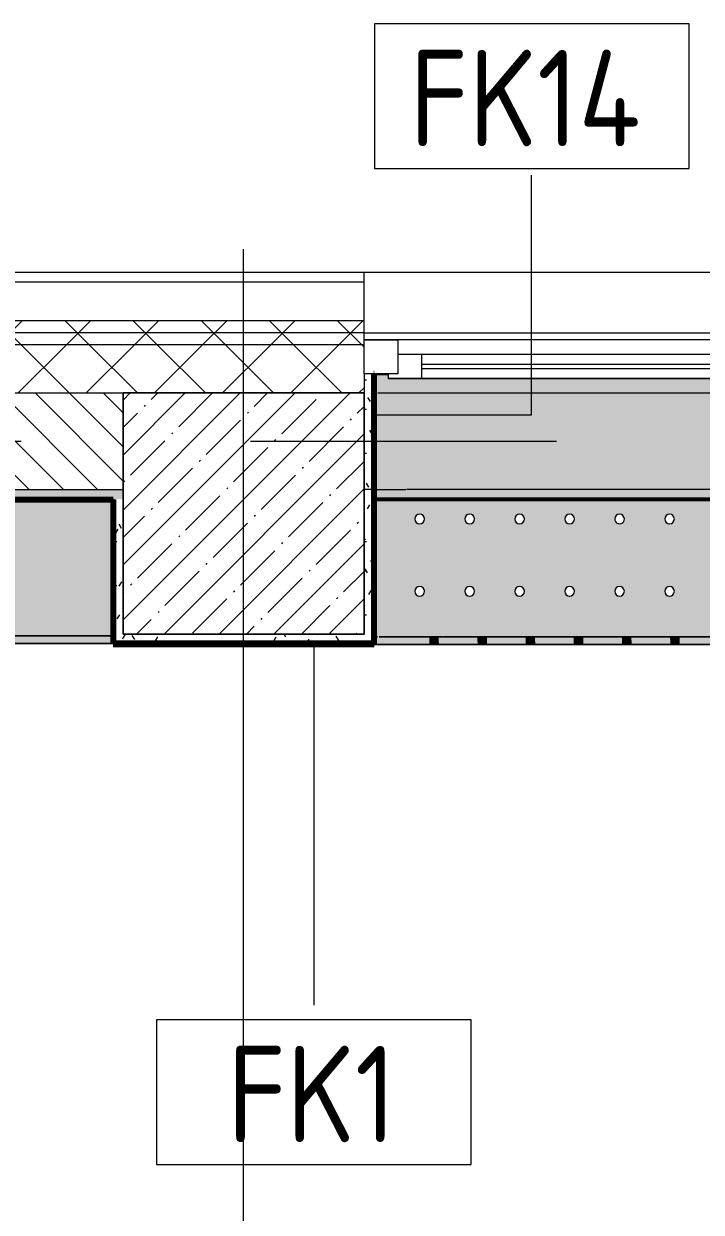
# Model space of a CAD drawing. Header units: millimetres. Extents: x 35524 to 235479, y -8553 to 29000.
# Drawn here: x 70104 to 71510, y 25400 to 27866 of the extents above; entities that cross this region are included whole.
import ezdxf

# ---------------------------------------------------------------- set-up
doc = ezdxf.new("R2010")
doc.units = ezdxf.units.MM
doc.linetypes.add('Осевая', pattern=[3175, 635, -476.25, 1587.5, -476.25])
for name, color, linetype, lineweight in [('A-GLAZ', 7, 'Continuous', 9), ('A-GLAZ-1', 7, 'Continuous', 13), ('A-WALL', 7, 'Continuous', 9), ('A-WALL-IDEN', 7, 'Continuous', 9), ('I-WALL', 7, 'Continuous', 9), ('S-COLS', 7, 'Continuous', 9), ('Оси', 7, 'Continuous', 9), ('Оси-2', 7, 'Осевая', 9)]:
    doc.layers.add(name, color=color, linetype=linetype, lineweight=lineweight)
for name, color, linetype, lineweight, true_color in [('A-WALL-1', 7, 'Continuous', 9, 0xc0c0c0), ('A-WALL-3', 7, 'Continuous', 9, 0xff80c0), ('I-WALL-12', 7, 'Continuous', 53, 0xeaa7bf), ('I-WALL-18', 7, 'Continuous', 80, 0xffd2ff), ('I-WALL-4', 7, 'Continuous', 9, 0xc0c0c0), ('I-WALL-5', 7, 'Continuous', 9, 0xcbc7bf), ('I-WALL-8', 7, 'Continuous', 80, 0xff80c0), ('S-WALL-ANLY', 7, 'Continuous', 13, 0x008040), ('S-WALL-ANLY-1', 7, 'Continuous', 5, 0x008040), ('Знаки-1', 7, 'Continuous', 9, 0xd4ccbd), ('Знаки-3', 9, 'Continuous', 9, 0x808080), ('Знаки-4', 7, 'Continuous', 9, 0xaba79f), ('Знаки-5', 7, 'Continuous', 9, 0xc1bbaf), ('Знаки-6', 7, 'Continuous', 9, 0xd5cdbe), ('Знаки-7', 7, 'Continuous', 9, 0xd1cabb), ('Знаки-8', 7, 'Continuous', 9, 0xccc5b7)]:
    doc.layers.add(name, color=color, linetype=linetype, lineweight=lineweight, true_color=true_color)
doc.layers.add('Знаки-2', color=7, linetype='Continuous', lineweight=9, transparency=0.5)
doc.styles.add('GOST Common_2', font='GOST_Common.ttf', dxfattribs={"width": 0.9, "height": 200})
pattern_1 = [(45, (0, 0), (-70.71068, 70.71068), []), (135, (0, 0), (-70.71068, -70.71068), [])]
pattern_2 = [(0, (0, 0), (121.92, 30.48), [10.058, -81.382, 10.058, -81.382, -487.68]), (0, (0, 0), (121.92, 30.48), [-182.88, 10.058, -172.822, 10.058, -81.382, -213.36]), (0, (0, 0), (121.92, 30.48), [-457.2, 10.058, -50.902, 10.058, -142.342]), (120, (45.72, 15.24), (-87.356454, 90.345817), [10.058, -81.382, 10.058, -81.382, -487.68]), (120, (45.72, 15.24), (-87.356454, 90.345817), [-182.88, 10.058, -172.822, 10.058, -81.382, -213.36]), (120, (45.72, 15.24), (-87.356454, 90.345817), [-457.2, 10.058, -50.902, 10.058, -142.342]), (240, (60.96, 76.2), (-34.563546, -120.825817), [10.058, -81.382, 10.058, -81.382, -487.68]), (240, (60.96, 76.2), (-34.563546, -120.825817), [-182.88, 10.058, -172.822, 10.058, -81.382, -213.36]), (240, (60.96, 76.2), (-34.563546, -120.825817), [-457.2, 10.058, -50.902, 10.058, -142.342])]

# ---------------------------------------------------------------- blocks, each defined once
blk = doc.blocks.new('120_Окно_СКБ_2Ст - 120_Окно_СКБ_2Ст 2100х2400 _мал створка справа_-19092174-План отделки стен 3 этажа в осях 12-23')
at = {"layer": 'A-GLAZ'}
for p, q in [((1050, -5), (-1050, -5)), ((-930, -55), (100, -55)), ((100, -65), (-930, -65)), ((270, -55), (930, -55)), ((930, -65), (270, -65)), ((-1030, -75), (-1000, -75)), ((170, -75), (200, -75)), ((1000, -75), (1030, -75))]:
    blk.add_line(p, q, dxfattribs=at)
at = {"layer": 'A-GLAZ-1'}
for p, q in [((-1050, -75), (-1050, -5)), ((-1050, -5), (-980, -5)), ((-980, -5), (-980, -75)), ((150, -75), (150, -5)), ((150, -5), (220, -5)), ((220, -5), (220, -75)), ((980, -75), (980, -5)), ((980, -5), (1050, -5)), ((1050, -5), (1050, -75)), ((150, -35), (-980, -35)), ((-980, -35), (-980, -75)), ((-930, -85), (-930, -35)), ((100, -85), (100, -35)), ((150, -75), (150, -35)), ((980, -35), (220, -35)), ((220, -35), (220, -75)), ((270, -85), (270, -35)), ((930, -85), (930, -35)), ((980, -75), (980, -35)), ((-980, -75), (-1050, -75)), ((-980, -75), (-1000, -75)), ((-1000, -75), (-1000, -85)), ((-1000, -85), (170, -85)), ((170, -85), (-1000, -85)), ((220, -75), (150, -75)), ((170, -75), (150, -75)), ((170, -85), (170, -75)), ((220, -75), (200, -75)), ((200, -75), (200, -85)), ((200, -85), (1000, -85)), ((1000, -85), (200, -85)), ((1050, -75), (980, -75)), ((1000, -75), (980, -75)), ((1000, -85), (1000, -75))]:
    blk.add_line(p, q, dxfattribs=at)
blk = doc.blocks.new('Зашивка радиатора_ с перфорацией М5 - Зашивка радиатора_ с перфорацией М5-V95-План отделки стен 3 этажа в осях 12-23')
at = {"layer": 'Знаки-2'}
h = blk.add_hatch(color=256, dxfattribs=at)
h.paths.add_polyline_path([(-310, 179.9), (-310, -380), (-284.7, -380), (-283.8, -371.8), (515.3, -371.8), (515.3, -380), (545.3, -380), (545.3, -371.8), (1715.3, -371.8), (1715.3, -380), (1745.3, -380), (1745.3, 178.2), (1750, 178.2), (1750, 179.9), (-148.6, 179.9)])
h.paths.add_polyline_path([(-113.8, 79.6), (-108.8, 78.3), (-105.1, 74.6), (-103.8, 69.6), (-105.1, 64.6), (-108.8, 61), (-113.8, 59.6), (-118.8, 61), (-122.4, 64.6), (-123.8, 69.6), (-122.4, 74.6), (-118.8, 78.3), (-116.3, 79.3)])
h.paths.add_polyline_path([(-217.5, 79.6), (-212.5, 78.3), (-208.8, 74.6), (-207.5, 69.6), (-208.8, 64.6), (-212.5, 61), (-217.5, 59.6), (-222.5, 61), (-226.2, 64.6), (-227.5, 69.6), (-226.2, 74.6), (-222.5, 78.3), (-220.1, 79.3)])
h.paths.add_polyline_path([(-10, 79.6), (-5, 78.3), (-1.3, 74.6), (0, 69.6), (-1.3, 64.6), (-5, 61), (-10, 59.6), (-15, 61), (-18.7, 64.6), (-20, 69.6), (-18.7, 74.6), (-15, 78.3), (-12.6, 79.3)])
h.paths.add_polyline_path([(197.5, 79.6), (202.5, 78.3), (206.2, 74.6), (207.5, 69.6), (206.2, 64.6), (202.5, 61), (197.5, 59.6), (192.5, 61), (188.8, 64.6), (187.5, 69.6), (188.8, 74.6), (192.5, 78.3), (194.9, 79.3)])
h.paths.add_polyline_path([(93.7, 79.6), (98.7, 78.3), (102.4, 74.6), (103.7, 69.6), (102.4, 64.6), (98.7, 61), (93.7, 59.6), (88.7, 61), (85.1, 64.6), (83.7, 69.6), (85.1, 74.6), (88.7, 78.3), (91.2, 79.3)])
h.paths.add_polyline_path([(301.2, 79.6), (306.2, 78.3), (309.9, 74.6), (311.2, 69.6), (309.9, 64.6), (306.2, 61), (301.2, 59.6), (296.2, 61), (292.6, 64.6), (291.2, 69.6), (292.6, 74.6), (296.2, 78.3), (298.7, 79.3)])
h.paths.add_polyline_path([(612.5, 79.6), (617.5, 78.3), (621.2, 74.6), (622.5, 69.6), (621.2, 64.6), (617.5, 61), (612.5, 59.6), (607.5, 61), (603.8, 64.6), (602.5, 69.6), (603.8, 74.6), (607.5, 78.3), (609.9, 79.3)])
h.paths.add_polyline_path([(405, 79.6), (410, 78.3), (413.7, 74.6), (415, 69.6), (413.7, 64.6), (410, 61), (405, 59.6), (400, 61), (396.3, 64.6), (395, 69.6), (396.3, 74.6), (400, 78.3), (402.4, 79.3)])
h.paths.add_polyline_path([(508.7, 79.6), (513.7, 78.3), (517.4, 74.6), (518.7, 69.6), (517.4, 64.6), (513.7, 61), (508.7, 59.6), (503.7, 61), (500.1, 64.6), (498.7, 69.6), (500.1, 74.6), (503.7, 78.3), (506.2, 79.3)])
h.paths.add_polyline_path([(716.2, 79.6), (721.2, 78.3), (724.9, 74.6), (726.2, 69.6), (724.9, 64.6), (721.2, 61), (716.2, 59.6), (711.2, 61), (707.6, 64.6), (706.2, 69.6), (707.6, 74.6), (711.2, 78.3), (713.7, 79.3)])
h.paths.add_polyline_path([(820, 79.6), (825, 78.3), (828.7, 74.6), (830, 69.6), (828.7, 64.6), (825, 61), (820, 59.6), (815, 61), (811.3, 64.6), (810, 69.6), (811.3, 74.6), (815, 78.3), (817.4, 79.3)])
h.paths.add_polyline_path([(1027.5, 79.6), (1032.5, 78.3), (1036.2, 74.6), (1037.5, 69.6), (1036.2, 64.6), (1032.5, 61), (1027.5, 59.6), (1022.5, 61), (1018.8, 64.6), (1017.5, 69.6), (1018.8, 74.6), (1022.5, 78.3), (1024.9, 79.3)])
h.paths.add_polyline_path([(923.7, 79.6), (928.7, 78.3), (932.4, 74.6), (933.7, 69.6), (932.4, 64.6), (928.7, 61), (923.7, 59.6), (918.7, 61), (915.1, 64.6), (913.7, 69.6), (915.1, 74.6), (918.7, 78.3), (921.2, 79.3)])
h.paths.add_polyline_path([(1235, 79.6), (1240, 78.3), (1243.7, 74.6), (1245, 69.6), (1243.7, 64.6), (1240, 61), (1235, 59.6), (1230, 61), (1226.3, 64.6), (1225, 69.6), (1226.3, 74.6), (1230, 78.3), (1232.4, 79.3)])
h.paths.add_polyline_path([(1131.2, 79.6), (1136.2, 78.3), (1139.9, 74.6), (1141.2, 69.6), (1139.9, 64.6), (1136.2, 61), (1131.2, 59.6), (1125.8, 61.3), (1122.6, 64.6), (1121.2, 69.6), (1122.6, 74.6), (1126.2, 78.3), (1128.7, 79.3)])
h.paths.add_polyline_path([(1442.5, 79.6), (1447.5, 78.3), (1451.2, 74.6), (1452.5, 69.6), (1451.2, 64.6), (1447.5, 61), (1442.5, 59.6), (1437.5, 61), (1433.8, 64.6), (1432.5, 69.6), (1433.8, 74.6), (1437.5, 78.3), (1439.9, 79.3)])
h.paths.add_polyline_path([(1338.7, 79.6), (1343.7, 78.3), (1347.4, 74.6), (1348.7, 69.6), (1347.4, 64.6), (1343.7, 61), (1338.7, 59.6), (1333.7, 61), (1330.1, 64.6), (1328.7, 69.6), (1330.1, 74.6), (1333.7, 78.3), (1336.2, 79.3)])
h.paths.add_polyline_path([(1650, 79.6), (1655, 78.3), (1658.7, 74.6), (1660, 69.6), (1658.7, 64.6), (1655, 61), (1650, 59.6), (1645, 61), (1641.3, 64.6), (1640, 69.6), (1641.3, 74.6), (1645, 78.3), (1647.4, 79.3)])
h.paths.add_polyline_path([(1546.2, 79.6), (1551.2, 78.3), (1554.9, 74.6), (1556.2, 69.6), (1554.9, 64.6), (1551.2, 61), (1546.2, 59.6), (1541.2, 61), (1537.6, 64.6), (1536.2, 69.6), (1537.6, 74.6), (1541.2, 78.3), (1543.7, 79.3)])
h.paths.add_polyline_path([(-217.5, -70.4), (-212.5, -71.7), (-208.7, -75.8), (-207.5, -80.4), (-208.8, -85.4), (-212.5, -89), (-217.5, -90.4), (-222.5, -89), (-226.2, -85.4), (-227.5, -80.4), (-226.2, -75.4), (-222.5, -71.7), (-220.1, -70.7)])
h.paths.add_polyline_path([(-113.8, -70.4), (-108.8, -71.7), (-104.9, -75.8), (-103.8, -80.4), (-105.1, -85.4), (-108.8, -89), (-113.8, -90.4), (-118.8, -89), (-122.4, -85.4), (-123.8, -80.4), (-122.4, -75.4), (-118.8, -71.7), (-116.3, -70.7)])
h.paths.add_polyline_path([(-10, -70.4), (-5, -71.7), (-1.2, -75.8), (0, -80.4), (-1.3, -85.4), (-5, -89), (-10, -90.4), (-15, -89), (-18.7, -85.4), (-20, -80.4), (-18.7, -75.4), (-15, -71.7), (-12.6, -70.7)])
h.paths.add_polyline_path([(197.5, -70.4), (202.5, -71.7), (206.3, -75.8), (207.5, -80.4), (206.2, -85.4), (202.5, -89), (197.5, -90.4), (192.5, -89), (188.8, -85.4), (187.5, -80.4), (188.8, -75.4), (192.5, -71.7), (194.9, -70.7)])
h.paths.add_polyline_path([(93.7, -70.4), (98.7, -71.7), (102.6, -75.8), (103.7, -80.4), (102.4, -85.4), (98.7, -89), (93.7, -90.4), (88.7, -89), (85.1, -85.4), (83.7, -80.4), (85.1, -75.4), (88.7, -71.7), (91.2, -70.7)])
h.paths.add_polyline_path([(301.2, -70.4), (306.2, -71.7), (310.1, -75.8), (311.2, -80.4), (309.9, -85.4), (306.2, -89), (301.2, -90.4), (296.2, -89), (292.6, -85.4), (291.2, -80.4), (292.6, -75.4), (296.2, -71.7), (298.7, -70.7)])
h.paths.add_polyline_path([(405, -70.4), (410, -71.7), (413.8, -75.8), (415, -80.4), (413.7, -85.4), (410, -89), (405, -90.4), (400, -89), (396.3, -85.4), (395, -80.4), (396.3, -75.4), (400, -71.7), (402.4, -70.7)])
h.paths.add_polyline_path([(612.5, -70.4), (617.5, -71.7), (621.3, -75.8), (622.5, -80.4), (621.2, -85.4), (617.5, -89), (612.5, -90.4), (607.5, -89), (603.8, -85.4), (602.5, -80.4), (603.8, -75.4), (607.5, -71.7), (609.9, -70.7)])
h.paths.add_polyline_path([(508.7, -70.4), (513.7, -71.7), (517.6, -75.8), (518.7, -80.4), (517.4, -85.4), (513.7, -89), (508.7, -90.4), (503.7, -89), (500.1, -85.4), (498.7, -80.4), (500.1, -75.4), (503.7, -71.7), (506.2, -70.7)])
h.paths.add_polyline_path([(716.2, -70.4), (721.2, -71.7), (725.1, -75.8), (726.2, -80.4), (724.9, -85.4), (721.2, -89), (716.2, -90.4), (711.2, -89), (707.6, -85.4), (706.2, -80.4), (707.6, -75.4), (711.2, -71.7), (713.7, -70.7)])
h.paths.add_polyline_path([(820, -70.4), (825, -71.7), (828.8, -75.8), (830, -80.4), (828.7, -85.4), (825, -89), (820, -90.4), (815, -89), (811.3, -85.4), (810, -80.4), (811.3, -75.4), (815, -71.7), (817.4, -70.7)])
h.paths.add_polyline_path([(923.7, -70.4), (928.7, -71.7), (932.6, -75.8), (933.7, -80.4), (932.4, -85.4), (928.7, -89), (923.7, -90.4), (918.7, -89), (915.1, -85.4), (913.7, -80.4), (915.1, -75.4), (918.7, -71.7), (921.2, -70.7)])
h.paths.add_polyline_path([(1027.5, -70.4), (1032.5, -71.7), (1036.3, -75.8), (1037.5, -80.4), (1036.2, -85.4), (1032.5, -89), (1027.5, -90.4), (1022.5, -89), (1018.8, -85.4), (1017.5, -80.4), (1018.8, -75.4), (1022.5, -71.7), (1024.9, -70.7)])
h.paths.add_polyline_path([(1131.2, -70.4), (1136.2, -71.7), (1140.1, -75.8), (1141.2, -80.4), (1139.9, -85.4), (1136.2, -89), (1131.2, -90.4), (1125.8, -88.7), (1122.6, -85.4), (1121.2, -80.4), (1122.6, -75.4), (1126.2, -71.7), (1128.7, -70.7)])
h.paths.add_polyline_path([(1338.7, -70.4), (1343.7, -71.7), (1347.6, -75.8), (1348.7, -80.4), (1347.4, -85.4), (1343.7, -89), (1338.7, -90.4), (1333.7, -89), (1330.1, -85.4), (1328.7, -80.4), (1330.1, -75.4), (1333.7, -71.7), (1336.2, -70.7)])
h.paths.add_polyline_path([(1235, -70.4), (1240, -71.7), (1243.8, -75.8), (1245, -80.4), (1243.7, -85.4), (1240, -89), (1235, -90.4), (1230, -89), (1226.3, -85.4), (1225, -80.4), (1226.3, -75.4), (1230, -71.7), (1232.4, -70.7)])
h.paths.add_polyline_path([(1546.2, -70.4), (1551.2, -71.7), (1555.1, -75.8), (1556.2, -80.4), (1554.9, -85.4), (1551.2, -89), (1546.2, -90.4), (1541.2, -89), (1537.6, -85.4), (1536.2, -80.4), (1537.6, -75.4), (1541.2, -71.7), (1543.7, -70.7)])
h.paths.add_polyline_path([(1442.5, -70.4), (1447.5, -71.7), (1451.3, -75.8), (1452.5, -80.4), (1451.2, -85.4), (1447.5, -89), (1442.5, -90.4), (1437.5, -89), (1433.8, -85.4), (1432.5, -80.4), (1433.8, -75.4), (1437.5, -71.7), (1439.9, -70.7)])
h.paths.add_polyline_path([(1650, -70.4), (1655, -71.7), (1658.8, -75.8), (1660, -80.4), (1658.7, -85.4), (1655, -89), (1650, -90.4), (1645, -89), (1641.3, -85.4), (1640, -80.4), (1641.3, -75.4), (1645, -71.7), (1647.4, -70.7)])
for points in [[(-310, 179.9), (-310, 163.9), (1745.3, 163.9), (1745.3, 178.2), (1750, 178.2), (1750, 179.9), (-242, 179.9)], [(1125.2, 179.9), (1100, 179.9), (1100.7, 163.9), (1140, 163.9), (1139.3, 179.9), (1125.8, 179.9)], [(1100, 179.9), (1100.7, 163.9), (1140, 163.9), (1139.3, 179.9), (1100.7, 179.9)], [(1110, 179.9), (1110.3, 163.9), (1130, 163.9), (1129.7, 179.9), (1110.3, 179.9)], [(1110, 179.9), (1110.3, 163.9), (1130, 163.9), (1129.7, 179.9), (1110.3, 179.9)], [(1200, 179.9), (1200.7, 163.9), (1240, 163.9), (1239.3, 179.9), (1200.7, 179.9)], [(1200, 179.9), (1200.7, 163.9), (1240, 163.9), (1239.3, 179.9), (1200.7, 179.9)], [(1220, 179.9), (1210, 179.9), (1210.3, 163.9), (1230, 163.9), (1229.7, 179.9), (1222.6, 179.9)], [(1229.7, 179.9), (1210, 179.9), (1210.3, 163.9), (1230, 163.9), (1230, 179.9)], [(1314.8, 179.9), (1300, 179.9), (1300.7, 163.9), (1340, 163.9), (1339.3, 179.9), (1315, 179.9)], [(1300, 179.9), (1300.7, 163.9), (1340, 163.9), (1339.3, 179.9), (1300.7, 179.9)], [(1329.7, 179.9), (1310, 179.9), (1310.3, 163.9), (1330, 163.9), (1330, 179.9)], [(1310, 179.9), (1310.3, 163.9), (1330, 163.9), (1329.7, 179.9), (1310.3, 179.9)], [(1420, 179.9), (1400, 179.9), (1400.7, 163.9), (1440, 163.9), (1439.3, 179.9), (1425.2, 179.9)], [(1410.3, 179.9), (1400, 179.9), (1400.7, 163.9), (1440, 163.9), (1439.3, 179.9), (1411.3, 179.9)], [(1412.9, 179.9), (1410, 179.9), (1410.3, 163.9), (1430, 163.9), (1429.7, 179.9), (1414.8, 179.9)], [(1420, 179.9), (1410, 179.9), (1410.3, 163.9), (1430, 163.9), (1429.7, 179.9), (1422.6, 179.9)], [(1500, 179.9), (1500.7, 163.9), (1540, 163.9), (1539.3, 179.9), (1500.7, 179.9)], [(1500, 179.9), (1500.7, 163.9), (1540, 163.9), (1539.3, 179.9), (1500.7, 179.9)], [(1510, 179.9), (1510.3, 163.9), (1530, 163.9), (1529.7, 179.9), (1510.3, 179.9)], [(1510, 179.9), (1510.3, 163.9), (1530, 163.9), (1529.7, 179.9), (1510.3, 179.9)], [(1625, 179.9), (1600, 179.9), (1600.7, 163.9), (1640, 164.7), (1639.3, 179.9), (1625.2, 179.9)], [(1600.7, 179.9), (1600, 179.9), (1600.7, 163.9), (1640, 164.7), (1639.3, 179.9), (1602.7, 179.9)], [(1629.7, 179.9), (1610, 179.9), (1610.3, 163.9), (1630, 163.9), (1630, 179.9)], [(1610, 179.9), (1610.3, 163.9), (1630, 163.9), (1629.7, 179.9), (1610.3, 179.9)]]:
    blk.add_hatch(color=256, dxfattribs=at).paths.add_polyline_path(points)
at = {"layer": 'Знаки-1'}
for p, q in [((1111.3, 179.9), (1114.8, 179.9)), ((1114.8, 179.9), (1111.3, 179.9)), ((1115, 179.9), (1125, 179.9)), ((1125, 179.9), (1115, 179.9)), ((1125.2, 179.9), (1128.7, 179.9)), ((1128.7, 179.9), (1125.2, 179.9)), ((1210, 179.9), (1210.3, 179.9)), ((1214.8, 179.9), (1210, 179.9)), ((1210.3, 179.9), (1214.8, 179.9)), ((1215, 179.9), (1225, 179.9)), ((1225, 179.9), (1215, 179.9)), ((1225.2, 179.9), (1230, 179.9)), ((1230, 179.9), (1225.2, 179.9)), ((1311.3, 179.9), (1314.8, 179.9)), ((1314.8, 179.9), (1311.3, 179.9)), ((1315, 179.9), (1325, 179.9)), ((1325, 179.9), (1315, 179.9)), ((1325.2, 179.9), (1328.7, 179.9)), ((1328.7, 179.9), (1325.2, 179.9)), ((1411.3, 179.9), (1414.8, 179.9)), ((1414.8, 179.9), (1411.3, 179.9)), ((1415, 179.9), (1425, 179.9)), ((1425, 179.9), (1415, 179.9)), ((1425.2, 179.9), (1428.7, 179.9)), ((1428.7, 179.9), (1425.2, 179.9)), ((1510, 179.9), (1511.3, 179.9)), ((1511.3, 179.9), (1510, 179.9)), ((1511.3, 179.9), (1514.8, 179.9)), ((1514.8, 179.9), (1511.3, 179.9)), ((1515, 179.9), (1520, 179.9)), ((1520, 179.9), (1515, 179.9)), ((1520, 179.9), (1525, 179.9)), ((1525, 179.9), (1520, 179.9)), ((1525.2, 179.9), (1528.7, 179.9)), ((1530, 179.9), (1525.2, 179.9)), ((1528.7, 179.9), (1530, 179.9)), ((1611.3, 179.9), (1614.8, 179.9)), ((1614.8, 179.9), (1611.3, 179.9)), ((1615, 179.9), (1620, 179.9)), ((1625, 179.9), (1615, 179.9)), ((1620, 179.9), (1625, 179.9)), ((1625.2, 179.9), (1628.7, 179.9)), ((1628.7, 179.9), (1625.2, 179.9)), ((1111.3, 163.9), (1114.8, 163.9)), ((1114.8, 163.9), (1111.3, 163.9)), ((1115, 163.9), (1125, 163.9)), ((1125, 163.9), (1115, 163.9)), ((1125.2, 163.9), (1128.7, 163.9)), ((1128.7, 163.9), (1125.2, 163.9)), ((1210, 163.9), (1211.3, 163.9)), ((1214.8, 163.9), (1210, 163.9)), ((1211.3, 163.9), (1214.8, 163.9)), ((1215, 163.9), (1225, 163.9)), ((1225, 163.9), (1215, 163.9)), ((1225.2, 163.9), (1230, 163.9)), ((1230, 163.9), (1225.2, 163.9)), ((1311.3, 163.9), (1314.8, 163.9)), ((1314.8, 163.9), (1311.3, 163.9)), ((1315, 163.9), (1325, 163.9)), ((1325, 163.9), (1315, 163.9)), ((1325.2, 163.9), (1328.7, 163.9)), ((1328.7, 163.9), (1325.2, 163.9)), ((1411.3, 163.9), (1414.8, 163.9)), ((1414.8, 163.9), (1411.3, 163.9)), ((1415, 163.9), (1425, 163.9)), ((1425, 163.9), (1415, 163.9)), ((1425.2, 163.9), (1428.7, 163.9)), ((1428.7, 163.9), (1425.2, 163.9)), ((1510, 163.9), (1510.3, 163.9)), ((1511.3, 163.9), (1510, 163.9)), ((1510.3, 163.9), (1514.8, 163.9)), ((1514.8, 163.9), (1511.3, 163.9)), ((1515, 163.9), (1525, 163.9)), ((1525, 163.9), (1515, 163.9)), ((1525.2, 163.9), (1527.1, 163.9)), ((1530, 163.9), (1525.2, 163.9)), ((1527.1, 163.9), (1530, 163.9)), ((1611.3, 163.9), (1614.8, 163.9)), ((1614.8, 163.9), (1611.3, 163.9)), ((1615, 163.9), (1617.4, 163.9)), ((1617.4, 163.9), (1615, 163.9)), ((1618.2, 163.9), (1625, 163.9)), ((1625, 163.9), (1618.2, 163.9)), ((1625.2, 163.9), (1628.7, 163.9)), ((1628.7, 163.9), (1625.2, 163.9))]:
    blk.add_line(p, q, dxfattribs=at)
at = {"layer": 'Знаки-3'}
for p, q in [((1750, 179.9), (-310, 179.9)), ((1750, 178.2), (1750, 179.9)), ((1715.3, -380), (1745.3, -380))]:
    blk.add_line(p, q, dxfattribs=at)
for centre, start, end in [((1131.2, 69.6), 0, 180), ((1235, 69.6), 0, 180), ((1338.7, 69.6), 0, 180), ((1442.5, 69.6), 0, 180), ((1546.2, 69.6), 0, 180), ((1650, 69.6), 0, 180), ((1131.2, 69.6), 180, 360), ((1235, 69.6), 180, 360), ((1338.7, 69.6), 180, 360), ((1442.5, 69.6), 180, 360), ((1546.2, 69.6), 180, 360), ((1650, 69.6), 180, 360), ((1131.2, -80.4), 0, 180), ((1235, -80.4), 360, 180), ((1338.7, -80.4), 0, 180), ((1442.5, -80.4), 0, 180), ((1546.2, -80.4), 0, 180), ((1650, -80.4), 0, 180), ((1131.2, -80.4), 180, 360), ((1235, -80.4), 180, 360), ((1338.7, -80.4), 180, 360), ((1442.5, -80.4), 180, 360), ((1546.2, -80.4), 180, 360), ((1650, -80.4), 180, 360)]:
    blk.add_arc(centre, 10, start, end, dxfattribs=at)
at = {"layer": 'Знаки-4'}
for p, q in [((-310, 179.9), (1750, 179.9)), ((-310, 179.9), (1750, 179.9)), ((1750, 179.9), (1750, 178.2)), ((1750, 178.2), (1750, 179.9)), ((1700.9, 163.9), (-262.1, 163.9)), ((1717.2, 163.9), (1701.5, 163.9)), ((1733.7, 163.9), (1718, 163.9)), ((1744.4, 163.9), (1737.2, 163.9)), ((1745.3, -380), (1715.3, -380))]:
    blk.add_line(p, q, dxfattribs=at)
for centre, start, end in [((1131.2, 69.6), 0, 180), ((1235, 69.6), 0, 180), ((1338.7, 69.6), 0, 180), ((1442.5, 69.6), 0, 180), ((1546.2, 69.6), 0, 180), ((1650, 69.6), 0, 180), ((1131.2, 69.6), 180, 360), ((1235, 69.6), 180, 360), ((1338.7, 69.6), 180, 360), ((1442.5, 69.6), 180, 360), ((1546.2, 69.6), 180, 360), ((1650, 69.6), 180, 360), ((1131.2, -80.4), 0, 180), ((1235, -80.4), 360, 180), ((1338.7, -80.4), 0, 180), ((1442.5, -80.4), 0, 180), ((1546.2, -80.4), 0, 180), ((1650, -80.4), 0, 180), ((1131.2, -80.4), 180, 360), ((1235, -80.4), 180, 360), ((1338.7, -80.4), 180, 360), ((1442.5, -80.4), 180, 360), ((1546.2, -80.4), 180, 360), ((1650, -80.4), 180, 360)]:
    blk.add_arc(centre, 10, start, end, dxfattribs=at)
at = {"layer": 'Знаки-5'}
for p, q in [((1100, 179.9), (1040, 179.9)), ((1100, 179.9), (1140, 179.9)), ((1140, 179.9), (1100, 179.9)), ((1200, 179.9), (1140, 179.9)), ((1200, 179.9), (1240, 179.9)), ((1210, 179.9), (1200, 179.9)), ((1230, 179.9), (1210, 179.9)), ((1240, 179.9), (1230, 179.9)), ((1300, 179.9), (1240, 179.9)), ((1300, 179.9), (1310, 179.9)), ((1310, 179.9), (1300, 179.9)), ((1310, 179.9), (1330, 179.9)), ((1330, 179.9), (1310, 179.9)), ((1330, 179.9), (1340, 179.9)), ((1340, 179.9), (1330, 179.9)), ((1400, 179.9), (1340, 179.9)), ((1400, 179.9), (1440, 179.9)), ((1440, 179.9), (1400, 179.9)), ((1500, 179.9), (1440, 179.9)), ((1500, 179.9), (1540, 179.9)), ((1540, 179.9), (1500, 179.9)), ((1600, 179.9), (1540, 179.9)), ((1600, 179.9), (1610, 179.9)), ((1610, 179.9), (1600, 179.9)), ((1610, 179.9), (1630, 179.9)), ((1630, 179.9), (1610, 179.9)), ((1630, 179.9), (1640, 179.9)), ((1640, 179.9), (1630, 179.9)), ((1750, 179.9), (1640, 179.9)), ((1750, 179.9), (1750, 178.2)), ((1040, 163.9), (1100, 163.9)), ((1100, 163.9), (1140, 163.9)), ((1140, 163.9), (1100, 163.9)), ((1140, 163.9), (1200, 163.9)), ((1200, 163.9), (1220, 163.9)), ((1200.7, 163.9), (1200, 163.9)), ((1220, 163.9), (1200.7, 163.9)), ((1220, 163.9), (1240, 163.9)), ((1239.3, 163.9), (1220, 163.9)), ((1240, 163.9), (1239.3, 163.9)), ((1240, 163.9), (1300, 163.9)), ((1300, 163.9), (1310, 163.9)), ((1302.7, 163.9), (1300, 163.9)), ((1310, 163.9), (1302.7, 163.9)), ((1310, 163.9), (1312.9, 163.9)), ((1310.3, 163.9), (1310, 163.9)), ((1320, 163.9), (1310.3, 163.9)), ((1312.9, 163.9), (1325, 163.9)), ((1329.7, 163.9), (1320, 163.9)), ((1325, 163.9), (1330, 163.9)), ((1330, 163.9), (1329.7, 163.9)), ((1330, 163.9), (1340, 163.9)), ((1339.3, 163.9), (1330, 163.9)), ((1340, 163.9), (1339.3, 163.9)), ((1340, 163.9), (1400, 163.9)), ((1400, 163.9), (1410, 163.9)), ((1414.8, 163.9), (1400, 163.9)), ((1410, 163.9), (1434.1, 163.9)), ((1437.3, 163.9), (1414.8, 163.9)), ((1434.1, 163.9), (1440, 163.9)), ((1440, 163.9), (1437.3, 163.9)), ((1440, 163.9), (1500, 163.9)), ((1500, 163.9), (1520, 163.9)), ((1505.9, 163.9), (1500, 163.9)), ((1530, 163.9), (1505.9, 163.9)), ((1520, 163.9), (1539.3, 163.9)), ((1540, 163.9), (1530, 163.9)), ((1539.3, 163.9), (1540, 163.9)), ((1540, 163.9), (1600, 163.9)), ((1600, 163.9), (1600.7, 163.9)), ((1600.7, 163.9), (1600, 163.9)), ((1602.7, 163.9), (1610, 163.9)), ((1610, 163.9), (1602.7, 163.9)), ((1610, 163.9), (1617.4, 163.9)), ((1617.4, 163.9), (1610, 163.9)), ((1618.2, 163.9), (1630, 163.9)), ((1630, 163.9), (1618.2, 163.9)), ((1630, 163.9), (1634.1, 163.9)), ((1634.1, 163.9), (1630, 163.9)), ((1634.8, 163.9), (1640, 163.9)), ((1640, 163.9), (1634.8, 163.9)), ((1640, 163.9), (1700.9, 163.9)), ((1701.5, 163.9), (1717.2, 163.9)), ((1718, 163.9), (1733.7, 163.9)), ((1737.2, 163.9), (1744.4, 163.9))]:
    blk.add_line(p, q, dxfattribs=at)
at = {"layer": 'Знаки-6'}
for p, q in [((1114.8, 179.9), (1111.3, 179.9)), ((1125, 179.9), (1115, 179.9)), ((1128.7, 179.9), (1125.8, 179.9)), ((1214.8, 179.9), (1211.3, 179.9)), ((1225, 179.9), (1215, 179.9)), ((1228.7, 179.9), (1225.2, 179.9)), ((1314.8, 179.9), (1311.3, 179.9)), ((1325, 179.9), (1315, 179.9)), ((1328.7, 179.9), (1325.2, 179.9)), ((1414.8, 179.9), (1411.3, 179.9)), ((1425, 179.9), (1415, 179.9)), ((1428.7, 179.9), (1425.2, 179.9)), ((1514.8, 179.9), (1511.3, 179.9)), ((1525, 179.9), (1515, 179.9)), ((1528.7, 179.9), (1525.2, 179.9)), ((1614.8, 179.9), (1611.3, 179.9)), ((1625, 179.9), (1615, 179.9)), ((1628.7, 179.9), (1625.2, 179.9)), ((1111.3, 163.9), (1114.8, 163.9)), ((1115, 163.9), (1125, 163.9)), ((1125.8, 163.9), (1128.7, 163.9)), ((1211.3, 163.9), (1214.8, 163.9)), ((1215, 163.9), (1225, 163.9)), ((1225.2, 163.9), (1228.7, 163.9)), ((1311.3, 163.9), (1314.8, 163.9)), ((1315, 163.9), (1325, 163.9)), ((1325.2, 163.9), (1328.7, 163.9)), ((1411.3, 163.9), (1414.8, 163.9)), ((1415, 163.9), (1425, 163.9)), ((1425.2, 163.9), (1428.7, 163.9)), ((1511.3, 163.9), (1514.8, 163.9)), ((1515, 163.9), (1525, 163.9)), ((1525.2, 163.9), (1528.7, 163.9)), ((1611.3, 163.9), (1614.8, 163.9)), ((1615, 163.9), (1617.4, 163.9)), ((1618.2, 163.9), (1625, 163.9)), ((1625.2, 163.9), (1628.7, 163.9))]:
    blk.add_line(p, q, dxfattribs=at)
at = {"layer": 'Знаки-7'}
for p, q in [((1110, 179.9), (1100.7, 179.9)), ((1110, 179.9), (1110.3, 179.9)), ((1112.9, 179.9), (1110, 179.9)), ((1110.3, 179.9), (1114.8, 179.9)), ((1114.8, 179.9), (1112.9, 179.9)), ((1115, 179.9), (1117.4, 179.9)), ((1129.7, 179.9), (1115, 179.9)), ((1117.4, 179.9), (1130, 179.9)), ((1130, 179.9), (1129.7, 179.9)), ((1139.3, 179.9), (1130, 179.9)), ((1210, 179.9), (1200.7, 179.9)), ((1211.3, 179.9), (1214.8, 179.9)), ((1214.8, 179.9), (1211.3, 179.9)), ((1215, 179.9), (1225, 179.9)), ((1225, 179.9), (1215, 179.9)), ((1225.2, 179.9), (1228.7, 179.9)), ((1228.7, 179.9), (1225.2, 179.9)), ((1239.3, 179.9), (1230, 179.9)), ((1310, 179.9), (1300.7, 179.9)), ((1310, 179.9), (1312.9, 179.9)), ((1310.3, 179.9), (1310, 179.9)), ((1314.8, 179.9), (1310.3, 179.9)), ((1312.9, 179.9), (1314.8, 179.9)), ((1315, 179.9), (1317.4, 179.9)), ((1317.4, 179.9), (1315, 179.9)), ((1317.4, 179.9), (1325, 179.9)), ((1325, 179.9), (1317.4, 179.9)), ((1325.2, 179.9), (1328.7, 179.9)), ((1327.1, 179.9), (1325.2, 179.9)), ((1328.7, 179.9), (1327.1, 179.9)), ((1328.7, 179.9), (1330, 179.9)), ((1329.7, 179.9), (1328.7, 179.9)), ((1330, 179.9), (1329.7, 179.9)), ((1339.3, 179.9), (1330, 179.9)), ((1410, 179.9), (1400.7, 179.9)), ((1410, 179.9), (1411.3, 179.9)), ((1414.8, 179.9), (1410, 179.9)), ((1411.3, 179.9), (1414.8, 179.9)), ((1415, 179.9), (1425, 179.9)), ((1420, 179.9), (1415, 179.9)), ((1425, 179.9), (1420, 179.9)), ((1425.2, 179.9), (1430, 179.9)), ((1430, 179.9), (1425.2, 179.9)), ((1439.3, 179.9), (1430, 179.9)), ((1510, 179.9), (1500.7, 179.9)), ((1511.3, 179.9), (1514.8, 179.9)), ((1514.8, 179.9), (1511.3, 179.9)), ((1515, 179.9), (1520, 179.9)), ((1520, 179.9), (1515, 179.9)), ((1520, 179.9), (1525, 179.9)), ((1525, 179.9), (1520, 179.9)), ((1525.2, 179.9), (1528.7, 179.9)), ((1528.7, 179.9), (1525.2, 179.9)), ((1539.3, 179.9), (1530, 179.9)), ((1610, 179.9), (1600.7, 179.9)), ((1610, 179.9), (1614.8, 179.9)), ((1610.3, 179.9), (1610, 179.9)), ((1611.3, 179.9), (1610.3, 179.9)), ((1614.8, 179.9), (1611.3, 179.9)), ((1615, 179.9), (1625, 179.9)), ((1617.4, 179.9), (1615, 179.9)), ((1622.6, 179.9), (1617.4, 179.9)), ((1625, 179.9), (1622.6, 179.9)), ((1625.2, 179.9), (1630, 179.9)), ((1630, 179.9), (1625.2, 179.9)), ((1639.3, 179.9), (1630, 179.9)), ((1100.7, 163.9), (1110, 163.9)), ((1110, 163.9), (1112.9, 163.9)), ((1110.3, 163.9), (1110, 163.9)), ((1111.3, 163.9), (1110.3, 163.9)), ((1112.9, 163.9), (1111.3, 163.9)), ((1112.9, 163.9), (1114.8, 163.9)), ((1114.8, 163.9), (1112.9, 163.9)), ((1115, 163.9), (1117.4, 163.9)), ((1117.4, 163.9), (1115, 163.9)), ((1117.4, 163.9), (1125, 163.9)), ((1120, 163.9), (1117.4, 163.9)), ((1122.6, 163.9), (1120, 163.9)), ((1128.7, 163.9), (1122.6, 163.9)), ((1125, 163.9), (1130, 163.9)), ((1130, 163.9), (1128.7, 163.9)), ((1130, 163.9), (1139.3, 163.9)), ((1200.7, 163.9), (1210, 163.9)), ((1211.3, 163.9), (1214.8, 163.9)), ((1214.8, 163.9), (1211.3, 163.9)), ((1215, 163.9), (1225, 163.9)), ((1225, 163.9), (1215, 163.9)), ((1225.2, 163.9), (1228.7, 163.9)), ((1228.7, 163.9), (1225.2, 163.9)), ((1230, 163.9), (1239.3, 163.9)), ((1300.7, 163.9), (1310, 163.9)), ((1310, 163.9), (1311.3, 163.9)), ((1314.8, 163.9), (1310, 163.9)), ((1311.3, 163.9), (1314.8, 163.9)), ((1315, 163.9), (1325, 163.9)), ((1320, 163.9), (1315, 163.9)), ((1325, 163.9), (1320, 163.9)), ((1325.2, 163.9), (1328.7, 163.9)), ((1328.7, 163.9), (1325.2, 163.9)), ((1328.7, 163.9), (1330, 163.9)), ((1330, 163.9), (1328.7, 163.9)), ((1330, 163.9), (1339.3, 163.9)), ((1400.7, 163.9), (1410, 163.9)), ((1410, 163.9), (1410.3, 163.9)), ((1414.8, 163.9), (1410, 163.9)), ((1410.3, 163.9), (1414.8, 163.9)), ((1415, 163.9), (1425, 163.9)), ((1422.6, 163.9), (1415, 163.9)), ((1425, 163.9), (1422.6, 163.9)), ((1425.2, 163.9), (1430, 163.9)), ((1429.7, 163.9), (1425.2, 163.9)), ((1430, 163.9), (1429.7, 163.9)), ((1430, 163.9), (1439.3, 163.9)), ((1500.7, 163.9), (1510, 163.9)), ((1511.3, 163.9), (1514.8, 163.9)), ((1514.8, 163.9), (1511.3, 163.9)), ((1515, 163.9), (1525, 163.9)), ((1525, 163.9), (1515, 163.9)), ((1525.2, 163.9), (1528.7, 163.9)), ((1528.7, 163.9), (1525.2, 163.9)), ((1530, 163.9), (1539.3, 163.9)), ((1602.7, 163.9), (1610, 163.9)), ((1610, 163.9), (1611.3, 163.9)), ((1611.3, 163.9), (1610, 163.9)), ((1611.3, 163.9), (1614.8, 163.9)), ((1614.8, 163.9), (1611.3, 163.9)), ((1615, 163.9), (1617.4, 163.9)), ((1617.4, 163.9), (1615, 163.9)), ((1618.2, 163.9), (1625, 163.9)), ((1622.6, 163.9), (1618.2, 163.9)), ((1625, 163.9), (1622.6, 163.9)), ((1625.2, 163.9), (1630, 163.9)), ((1630, 163.9), (1625.2, 163.9)), ((1630, 163.9), (1634.1, 163.9)), ((1634.7, 163.9), (1639.3, 163.9))]:
    blk.add_line(p, q, dxfattribs=at)
at = {"layer": 'Знаки-8'}
for p, q in [((1100, 179.9), (1110, 179.9)), ((1110, 179.9), (1100, 179.9)), ((1110, 179.9), (1114.8, 179.9)), ((1114.8, 179.9), (1110, 179.9)), ((1115, 179.9), (1130, 179.9)), ((1130, 179.9), (1115, 179.9)), ((1130, 179.9), (1140, 179.9)), ((1140, 179.9), (1130, 179.9)), ((1200, 179.9), (1210, 179.9)), ((1210, 179.9), (1200, 179.9)), ((1210, 179.9), (1214.8, 179.9)), ((1214.8, 179.9), (1210, 179.9)), ((1215, 179.9), (1225, 179.9)), ((1225, 179.9), (1215, 179.9)), ((1225.2, 179.9), (1230, 179.9)), ((1230, 179.9), (1225.2, 179.9)), ((1230, 179.9), (1240, 179.9)), ((1240, 179.9), (1230, 179.9)), ((1300, 179.9), (1310, 179.9)), ((1310, 179.9), (1300, 179.9)), ((1311.3, 179.9), (1314.8, 179.9)), ((1314.8, 179.9), (1311.3, 179.9)), ((1315, 179.9), (1325, 179.9)), ((1325, 179.9), (1315, 179.9)), ((1325.2, 179.9), (1328.7, 179.9)), ((1328.7, 179.9), (1325.2, 179.9)), ((1330, 179.9), (1340, 179.9)), ((1340, 179.9), (1330, 179.9)), ((1400, 179.9), (1410, 179.9)), ((1410, 179.9), (1400, 179.9)), ((1410, 179.9), (1414.8, 179.9)), ((1414.8, 179.9), (1410, 179.9)), ((1415, 179.9), (1425, 179.9)), ((1425, 179.9), (1415, 179.9)), ((1425.2, 179.9), (1430, 179.9)), ((1430, 179.9), (1425.2, 179.9)), ((1430, 179.9), (1440, 179.9)), ((1440, 179.9), (1430, 179.9)), ((1500, 179.9), (1510, 179.9)), ((1510, 179.9), (1500, 179.9)), ((1510, 179.9), (1514.8, 179.9)), ((1514.8, 179.9), (1510, 179.9)), ((1515, 179.9), (1525, 179.9)), ((1525, 179.9), (1515, 179.9)), ((1525.2, 179.9), (1530, 179.9)), ((1530, 179.9), (1525.2, 179.9)), ((1530, 179.9), (1540, 179.9)), ((1540, 179.9), (1530, 179.9)), ((1600, 179.9), (1610, 179.9)), ((1610, 179.9), (1600, 179.9)), ((1611.3, 179.9), (1614.8, 179.9)), ((1614.8, 179.9), (1611.3, 179.9)), ((1615, 179.9), (1625, 179.9)), ((1625, 179.9), (1615, 179.9)), ((1625.2, 179.9), (1628.7, 179.9)), ((1628.7, 179.9), (1625.2, 179.9)), ((1630, 179.9), (1640, 179.9)), ((1640, 179.9), (1630, 179.9)), ((1100, 163.9), (1105.9, 163.9)), ((1110, 163.9), (1100, 163.9)), ((1105.9, 163.9), (1110, 163.9)), ((1110, 163.9), (1114.8, 163.9)), ((1110.3, 163.9), (1110, 163.9)), ((1114.8, 163.9), (1110.3, 163.9)), ((1115, 163.9), (1130, 163.9)), ((1130, 163.9), (1115, 163.9)), ((1130, 163.9), (1140, 163.9)), ((1140, 163.9), (1130, 163.9)), ((1200, 163.9), (1210, 163.9)), ((1202.7, 163.9), (1200, 163.9)), ((1210, 163.9), (1202.7, 163.9)), ((1210, 163.9), (1214.8, 163.9)), ((1214.8, 163.9), (1210, 163.9)), ((1215, 163.9), (1225, 163.9)), ((1225, 163.9), (1215, 163.9)), ((1225.2, 163.9), (1230, 163.9)), ((1230, 163.9), (1225.2, 163.9)), ((1230, 163.9), (1240, 163.9)), ((1240, 163.9), (1230, 163.9)), ((1300, 163.9), (1310, 163.9)), ((1310, 163.9), (1300, 163.9)), ((1311.3, 163.9), (1314.8, 163.9)), ((1314.8, 163.9), (1311.3, 163.9)), ((1315, 163.9), (1325, 163.9)), ((1325, 163.9), (1315, 163.9)), ((1325.2, 163.9), (1328.7, 163.9)), ((1328.7, 163.9), (1325.2, 163.9)), ((1330, 163.9), (1340, 163.9)), ((1340, 163.9), (1330, 163.9)), ((1400, 163.9), (1410, 163.9)), ((1410, 163.9), (1400, 163.9)), ((1410, 163.9), (1414.8, 163.9)), ((1414.8, 163.9), (1410, 163.9)), ((1415, 163.9), (1425, 163.9)), ((1425, 163.9), (1415, 163.9)), ((1425.2, 163.9), (1428.7, 163.9)), ((1430, 163.9), (1425.2, 163.9)), ((1428.7, 163.9), (1430, 163.9)), ((1430, 163.9), (1440, 163.9)), ((1440, 163.9), (1430, 163.9)), ((1500, 163.9), (1510, 163.9)), ((1510, 163.9), (1500, 163.9)), ((1510, 163.9), (1514.8, 163.9)), ((1514.8, 163.9), (1510, 163.9)), ((1515, 163.9), (1522.6, 163.9)), ((1522.6, 163.9), (1515, 163.9)), ((1522.6, 163.9), (1525, 163.9)), ((1525, 163.9), (1522.6, 163.9)), ((1525.2, 163.9), (1528.7, 163.9)), ((1530, 163.9), (1525.2, 163.9)), ((1528.7, 163.9), (1529.7, 163.9)), ((1529.7, 163.9), (1530, 163.9)), ((1530, 163.9), (1540, 163.9)), ((1540, 163.9), (1530, 163.9)), ((1600, 163.9), (1600.7, 163.9)), ((1600.7, 163.9), (1600, 163.9)), ((1602.7, 163.9), (1610, 163.9)), ((1610, 163.9), (1602.7, 163.9)), ((1611.3, 163.9), (1614.8, 163.9)), ((1614.8, 163.9), (1611.3, 163.9)), ((1615, 163.9), (1617.4, 163.9)), ((1617.4, 163.9), (1615, 163.9)), ((1618.2, 163.9), (1625, 163.9)), ((1625, 163.9), (1618.2, 163.9)), ((1625.2, 163.9), (1628.7, 163.9)), ((1628.7, 163.9), (1625.2, 163.9)), ((1630, 163.9), (1634.1, 163.9)), ((1634.1, 163.9), (1630, 163.9)), ((1634.8, 163.9), (1640, 163.9)), ((1640, 163.9), (1634.8, 163.9))]:
    blk.add_line(p, q, dxfattribs=at)
blk = doc.blocks.new('Зашивка без перфорации М3 - М3_25-31196923-План отделки стен 3 этажа в осях 12-23')
at = {"layer": 'Знаки-2'}
for points in [[(-430, 179.9), (-430, -120.1), (250, -120.1), (250, -140.1), (270, -140.7), (270.2, 179.9), (231.1, 179.9)], [(-430, 179.9), (-430, 163.9), (270, 163.9), (270, 179.9), (231.1, 179.9)]]:
    blk.add_hatch(color=256, dxfattribs=at).paths.add_polyline_path(points)
at = {"layer": 'Знаки-1'}
blk.add_line((270, 179.9), (270, 163.9), dxfattribs=at)
at = {"layer": 'Знаки-3'}
for p, q in [((270.2, 179.9), (-430, 179.9)), ((270.2, -180), (270.2, 179.9))]:
    blk.add_line(p, q, dxfattribs=at)
at = {"layer": 'Знаки-4'}
for p, q in [((-430, 179.9), (270, 179.9)), ((-430, 179.9), (246.9, 179.9)), ((246.9, 163.9), (-430, 163.9))]:
    blk.add_line(p, q, dxfattribs=at)
at = {"layer": 'Знаки-5'}
for p, q in [((-430, -119.1), (-430, 179.9)), ((246.9, 179.9), (-430, 179.9)), ((-430, 179.9), (-430, 163.9)), ((246.9, 179.9), (270, 179.9)), ((270.2, 179.5), (270.2, -179.1)), ((-430, 163.9), (246.9, 163.9)), ((270, 163.9), (246.9, 163.9))]:
    blk.add_line(p, q, dxfattribs=at)
at = {"layer": 'Знаки-8'}
for p, q in [((-430, 179.9), (-430, 163.9)), ((270, 179.9), (246.9, 179.9)), ((270, 163.9), (270, 179.9)), ((246.9, 163.9), (270, 163.9))]:
    blk.add_line(p, q, dxfattribs=at)
blk = doc.blocks.new('М_стена_0001 - Типоразмер_без рамки-25382661-План отделки стен 3 этажа в осях 12-23')
at = {"layer": 'A-WALL-IDEN'}
for p, q in [((3.258, 1.523), (-3.273, 1.523)), ((-3.273, 1.523), (-3.273, -1.477)), ((3.258, -1.477), (3.258, 1.523)), ((-3.273, -1.477), (3.258, -1.477))]:
    blk.add_line(p, q, dxfattribs=at)

msp = doc.modelspace()

# ---------------------------------------------------------------- hatches: boundary and pattern name
at = {"layer": 'A-WALL'}
h = msp.add_hatch(dxfattribs=at)
h.set_pattern_fill('FP_20', color=256, style=0, pattern_type=2)
h.set_pattern_definition(pattern_1)
h.paths.add_polyline_path([(84860, 27200), (84860, 27250), (80350, 27250), (80350, 27200), (82009.4, 27200)])
h.paths.add_polyline_path([(77250, 27200), (77250, 27250), (76350, 27250), (76350, 27200), (76911.5, 27200)])
h.paths.add_polyline_path([(72910, 27200), (74250, 27200), (74250, 27250), (72910, 27250)])
h.paths.add_polyline_path([(67110, 27200), (67110, 27250), (62860, 27250), (62860, 27200), (66715.8, 27200)])
h.paths.add_polyline_path([(58704.9, 27200), (58960, 27200), (58960, 27250), (57860, 27250), (57860, 27200)])
h.paths.add_polyline_path([(61960, 27200), (61960, 27250), (59860, 27250), (59860, 27200), (61618, 27200)])
h.paths.add_polyline_path([(69610, 27200), (70810, 27200), (70810, 27250), (69610, 27250)])
h.paths.add_polyline_path([(54760, 27200), (54760, 27250), (53260, 27250), (53260, 27200)])
h.paths.add_polyline_path([(44560, 27200), (44560, 27250), (42060, 27250), (42060, 27200), (44139.6, 27200)])
h.paths.add_polyline_path([(47660, 27200), (48760.3, 27200), (48760.3, 27250), (47660, 27250)])
h.paths.add_polyline_path([(49965.7, 27200), (50760, 27200), (50760, 27250), (49660.3, 27250), (49660.3, 27200)])
h = msp.add_hatch(dxfattribs=at)
h.set_pattern_fill('FP_20', color=256, style=0, pattern_type=2)
h.set_pattern_definition(pattern_1)
h.paths.add_polyline_path([(84860, 27100), (84860, 27200), (80350, 27200), (80350, 27100), (82009.4, 27100)])
h.paths.add_polyline_path([(73998.5, 27100), (74250, 27100), (74250, 27200), (72910, 27200), (72910, 27100), (73270.2, 27100)])
h.paths.add_polyline_path([(76350, 27100), (77250, 27100), (77250, 27200), (76350, 27200)])
h.paths.add_polyline_path([(66715.8, 27100), (67110, 27100), (67110, 27200), (62860, 27200), (62860, 27100), (65987.5, 27100)])
h.paths.add_polyline_path([(69628.9, 27100), (70810, 27100), (70810, 27200), (69610, 27200), (69610, 27100)])
h.paths.add_polyline_path([(54760, 27100), (54760, 27200), (53260, 27200), (53260, 27100)])
h.paths.add_polyline_path([(57860, 27100), (58960, 27100), (58960, 27200), (57860, 27200)])
h.paths.add_polyline_path([(59860, 27100), (61960, 27100), (61960, 27200), (59860, 27200)])
h.paths.add_polyline_path([(50760, 27100), (50760, 27200), (49660.3, 27200), (49660.3, 27100), (49965.7, 27100)])
h.paths.add_polyline_path([(47660, 27100), (48760.3, 27100), (48760.3, 27200), (47660, 27200)])
h.paths.add_polyline_path([(44139.6, 27100), (44560, 27100), (44560, 27200), (42160, 27200), (42160, 27100), (42760, 27100)])
h = msp.add_hatch(dxfattribs=at)
h.set_pattern_fill('FP_19', color=256, style=0, pattern_type=2)
h.set_pattern_definition([(135, (0, 0), (-35.35534, -35.35534), [])])
h.paths.add_polyline_path([(81171, 26900), (84200, 26900), (84200, 27100), (81150, 27100), (81150, 26900), (81170, 26900)])
h.paths.add_polyline_path([(80650, 26900), (80650, 27100), (80350, 27100), (80350, 26900), (80552.8, 26900)])
h.paths.add_polyline_path([(69628.9, 26900), (70310, 26900), (70310, 27100), (69610, 27100), (69610, 26900)])
h.paths.add_polyline_path([(72910, 26900), (73540, 26900), (73540, 27100), (72910, 27100), (72910, 27068.2)])
h.paths.add_polyline_path([(74250, 26900), (74250, 27100), (74040, 27100), (74040, 26900), (74061, 26900)])
h.paths.add_polyline_path([(76350, 26900), (76750, 26900), (76750, 27100), (76350, 27100), (76350, 26951.1)])
h.paths.add_polyline_path([(61960, 26900), (61960, 27100), (60760, 27100), (60760, 26900), (61618, 26900)])
h.paths.add_polyline_path([(57860, 26900), (58960, 26900), (58960, 27100), (57860, 27100)])
h.paths.add_polyline_path([(66760, 26900), (67110, 26900), (67110, 27100), (66760, 27100), (66760, 27068.2)])
h.paths.add_polyline_path([(59860, 26900), (60160, 26900), (60160, 27100), (59860, 27100)])
h.paths.add_polyline_path([(66160, 26900), (66160, 27100), (62860, 27100), (62860, 26900), (65987.5, 26900)])
h.paths.add_polyline_path([(47660, 26900), (48160, 26900), (48160, 27100), (47660, 27100)])
h.paths.add_polyline_path([(49660.3, 26900), (50760, 26900), (50760, 27100), (49660.3, 27100)])
h.paths.add_polyline_path([(54160, 26900), (54160, 27100), (53260, 27100), (53260, 26900)])
h.paths.add_polyline_path([(44560, 26900), (44560, 27100), (42760, 27100), (42760, 26900), (44405, 26900)])
at = {"layer": 'I-WALL'}
h = msp.add_hatch(dxfattribs=at)
h.set_pattern_fill('FP_71', color=256, style=0, pattern_type=2)
h.set_pattern_definition(pattern_2)
h.paths.add_polyline_path([(70830, 26900), (70830, 27140), (70810, 27140), (70810, 26900)])
h = msp.add_hatch(dxfattribs=at)
h.set_pattern_fill('FP_71', color=256, style=0, pattern_type=2)
h.set_pattern_definition(pattern_2)
h.paths.add_polyline_path([(69610, 26880), (70310, 26880), (70310, 26900), (69610, 26900)])
h.paths.add_polyline_path([(67110, 26880), (67110, 26900), (66780, 26900), (66780, 26880), (67079.9, 26880)])
h = msp.add_hatch(dxfattribs=at)
h.set_pattern_fill('FP_71', color=256, style=0, pattern_type=2)
h.set_pattern_definition(pattern_2)
h.paths.add_polyline_path([(70810, 26600), (70830, 26600), (70830, 26900), (70810, 26900), (70810, 26834)])
h = msp.add_hatch(dxfattribs=at)
h.set_pattern_fill('FP_71', color=256, style=0, pattern_type=2)
h.set_pattern_definition(pattern_2)
h.paths.add_polyline_path([(70310, 26580), (70310, 26880), (70290, 26879), (70290, 26580)])
h = msp.add_hatch(dxfattribs=at)
h.set_pattern_fill('FP_71', color=256, style=0, pattern_type=2)
h.set_pattern_definition(pattern_2)
h.paths.add_polyline_path([(70830, 26580), (70830, 26600), (70310, 26599.8), (70310, 26580), (70721.3, 26580)])
at = {"layer": 'S-COLS'}
h = msp.add_hatch(dxfattribs=at)
h.set_pattern_fill('FP_17', color=256, style=0, pattern_type=2)
h.set_pattern_definition([(45, (0, 0), (-57.02463, 57.02463), []), (45, (57.025, 0), (-57.02463, 57.02463), [100.806, -20.161, 3.353, -16.808])])
h.paths.add_polyline_path([(70810, 26600), (70810, 27100), (70310, 27100), (70310, 26600), (70721.3, 26600)])

# ---------------------------------------------------------------- linework, layer by layer
at = {"layer": 'A-WALL'}
for p, q in [((70810, 27330), (69610, 27330)), ((70810, 27250), (69610, 27250)), ((70810, 27200), (69610, 27200)), ((69610, 26900), (70310, 26900)), ((69610, 26880), (70290, 26880)), ((70290, 26880), (70290, 26879))]:
    msp.add_line(p, q, dxfattribs=at)
at = {"layer": 'A-WALL-1'}
for p, q in [((76350, 27350), (49660.3, 27350)), ((70810, 27140), (70810, 27350)), ((69610, 27100), (70810, 27100)), ((70310, 26900), (70310, 27100))]:
    msp.add_line(p, q, dxfattribs=at)
at = {"layer": 'A-WALL-3'}
msp.add_line((70290, 26580), (70290, 26879), dxfattribs=at)
at = {"layer": 'A-WALL-IDEN'}
for p, q in [((71157.9, 27054.8), (71157.9, 27552.1)), ((70834.1, 27054.8), (71157.9, 27054.8)), ((70705.5, 26579.5), (70705.5, 25829.9))]:
    msp.add_line(p, q, dxfattribs=at)
at = {"layer": 'I-WALL-12'}
for p, q in [((70831, 26880), (70902.9, 26880)), ((70903.2, 26879), (70831, 26879)), ((70903.9, 26880), (72813.3, 26880)), ((72813.1, 26879), (70904.2, 26879))]:
    msp.add_line(p, q, dxfattribs=at)
at = {"layer": 'I-WALL-18'}
for p, q in [((70831, 27140), (70830, 27140)), ((70830, 27140), (70830, 26900)), ((70831, 26900), (70831, 27140)), ((70830, 26900), (70831, 26900))]:
    msp.add_line(p, q, dxfattribs=at)
at = {"layer": 'I-WALL-4'}
for p, q in [((70830, 27140), (70810, 27140)), ((70810, 27140), (70810, 26900)), ((70310, 26600), (70310, 26900)), ((70810, 26900), (70810, 26900)), ((70810, 26900), (70810, 26600)), ((70810, 26600), (70310, 26600))]:
    msp.add_line(p, q, dxfattribs=at)
at = {"layer": 'I-WALL-5'}
for p, q in [((70830, 27100), (70836.8, 27100)), ((70830, 27100), (70836.8, 27100)), ((70838.9, 27100), (70851.9, 27100)), ((70838.9, 27100), (70851.9, 27100)), ((70852.6, 27100), (70865.6, 27100)), ((70852.6, 27100), (70865.6, 27100)), ((70866.2, 27100), (70879.2, 27100)), ((70866.2, 27100), (70879.2, 27100)), ((70879.6, 27100), (72832, 27100)), ((70879.6, 27100), (72832, 27100)), ((70830, 26900), (70810, 26900)), ((70831, 26900), (70896.9, 26900)), ((70903.1, 26900), (70897.8, 26900)), ((72723.9, 26900), (70903.3, 26900)), ((70831, 26880), (70830, 26880)), ((70902.9, 26880), (70831, 26880)), ((72813.3, 26880), (70903.9, 26880))]:
    msp.add_line(p, q, dxfattribs=at)
at = {"layer": 'I-WALL-8'}
for p, q in [((70830, 26900), (70830, 26900)), ((70830, 26900), (70830, 26580)), ((70831, 26579), (70831, 26900)), ((69610, 26879), (70289, 26879)), ((70289, 26879), (70289, 26579)), ((70830, 26580), (70290, 26580)), ((70289, 26579), (70831, 26579))]:
    msp.add_line(p, q, dxfattribs=at)
at = {"layer": 'S-COLS'}
for p, q in [((70810, 27100), (70310, 27100)), ((70310, 27100), (70310, 26900)), ((70810, 26600), (70810, 27100)), ((70310, 26900), (70310, 26600)), ((70310, 26600), (70810, 26600))]:
    msp.add_line(p, q, dxfattribs=at)
at = {"layer": 'S-WALL-ANLY'}
msp.add_line((70810, 27225), (72910, 27225), dxfattribs=at)
at = {"layer": 'S-WALL-ANLY-1'}
msp.add_line((70810, 27225), (69610, 27225), dxfattribs=at)
at = {"layer": 'Оси'}
msp.add_line((70560, 24898.1), (70560, 27398.1), dxfattribs=at)
at = {"layer": 'Оси-2'}
msp.add_line((38824.4, 27000), (82060, 27000), dxfattribs=at)

# ---------------------------------------------------------------- block references
at = {"layer": 'A-GLAZ'}
msp.add_blockref('120_Окно_СКБ_2Ст - 120_Окно_СКБ_2Ст 2100х2400 _мал створка справа_-19092174-План отделки стен 3 этажа в осях 12-23', (71860, 27215), dxfattribs=at)
at = {"layer": 'A-WALL-IDEN', "xscale": 99.99999999999993, "yscale": 99.99999999999993, "zscale": 99.99999999999993}
for p in [(71158.7, 27713.6), (70706.3, 25647.4)]:
    msp.add_blockref('М_стена_0001 - Типоразмер_без рамки-25382661-План отделки стен 3 этажа в осях 12-23', p, dxfattribs=at)
at = {"layer": 'Знаки-1', "rotation": 180}
msp.add_blockref('Зашивка без перфорации М3 - М3_25-31196923-План отделки стен 3 этажа в осях 12-23', (69860, 26759.9), dxfattribs=at)
at = {"layer": 'Знаки-5', "rotation": 180}
msp.add_blockref('Зашивка радиатора_ с перфорацией М5 - Зашивка радиатора_ с перфорацией М5-V95-План отделки стен 3 этажа в осях 12-23', (72575.3, 26758.2), dxfattribs=at)

# ---------------------------------------------------------------- texts
at = {"layer": 'A-WALL-IDEN', "char_height": 200, "attachment_point": 1, "style": 'GOST Common_2'}
for s, insert, width in [('FK14', (70904.2, 27811.7), 627.721), ('FK1', (70526.1, 25745.5), 447.342)]:
    msp.add_mtext(s, dxfattribs=dict(at, insert=insert, width=width))

doc.saveas('drawing.dxf')
